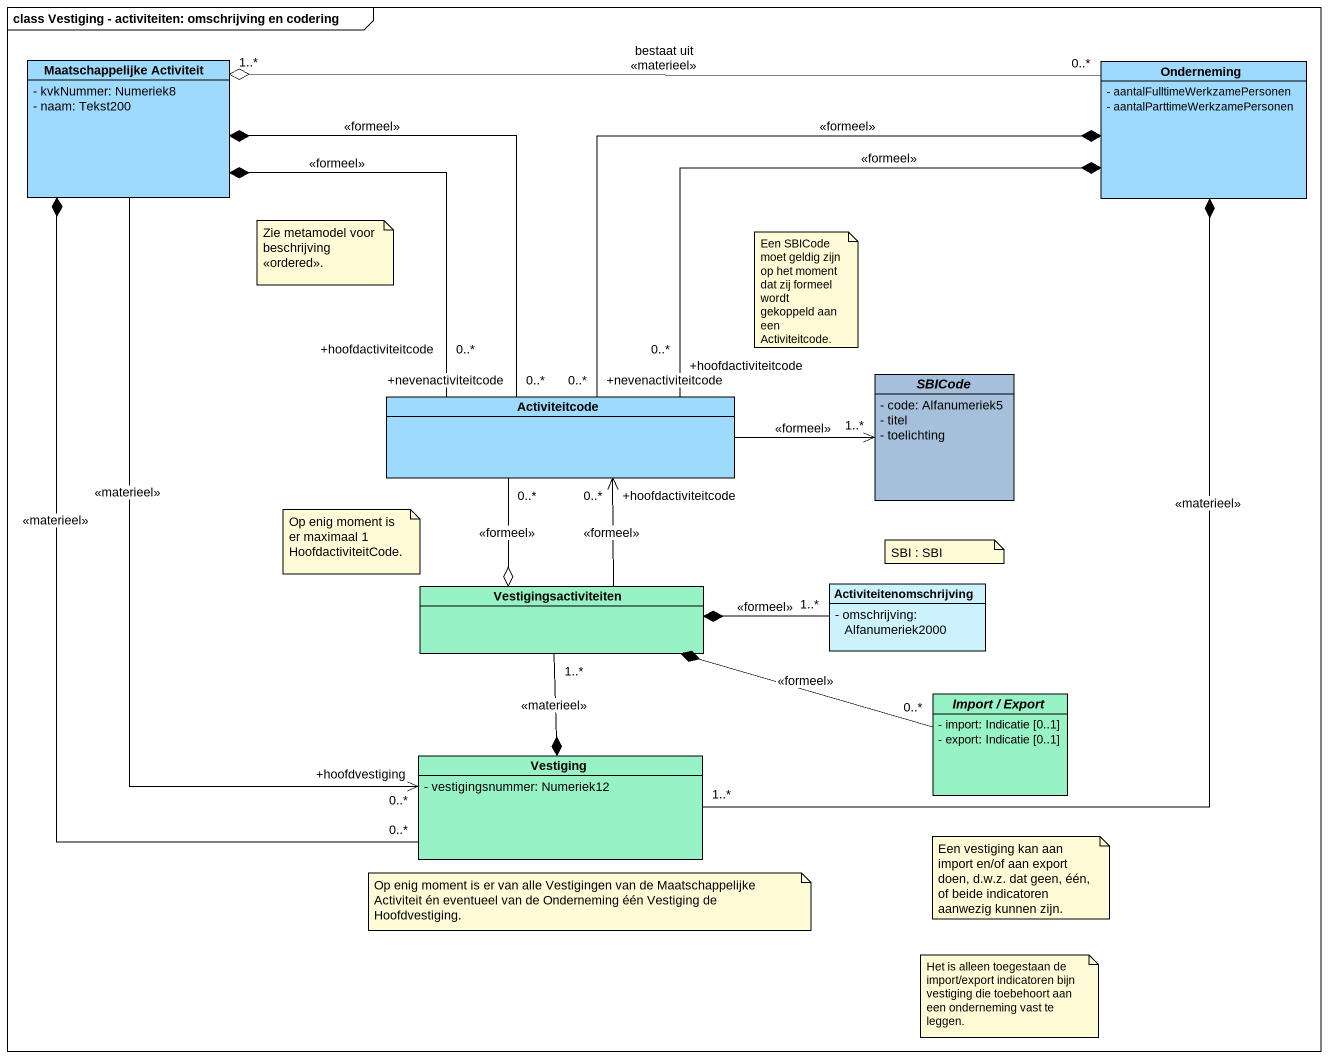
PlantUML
@startuml
mainframe class Vestiging - activiteiten: omschrijving en codering
hide circle
hide empty members
skinparam classAttributeIconSize 0
class "Maatschappelijke Activiteit" as Maatschappelijke_Activiteit #9EDAFD {
  - kvkNummer: Numeriek8
  - naam: Tekst200
}
class Onderneming #9EDAFD {
  - aantalFulltimeWerkzamePersonen
  - aantalParttimeWerkzamePersonen
}
abstract class SBICode #A6BFDB {
  - code: Alfanumeriek5
  - titel
  - toelichting
}
class Activiteitcode #9EDAFD
class Vestigingsactiviteiten #97F3C5
class Activiteitenomschrijving #CCF2FE {
  - omschrijving: Alfanumeriek2000
}
abstract class "Import / Export" as Import_Export #97F3C5 {
  - import: Indicatie [0..1]
  - export: Indicatie [0..1]
}
class Vestiging #97F3C5 {
  - vestigingsnummer: Numeriek12
}
Maatschappelijke_Activiteit "1..*" o-right- "0..*" Onderneming : bestaat uit\n<<materieel>>
Maatschappelijke_Activiteit --> "+hoofdvestiging\n0..*" Vestiging : <<materieel>>
Activiteitcode "+nevenactiviteitcode\n0..*" -up-* Maatschappelijke_Activiteit : <<formeel>>
Activiteitcode "+hoofdactiviteitcode\n0..*" -up-* Maatschappelijke_Activiteit : <<formeel>>
Activiteitcode "+nevenactiviteitcode\n0..*" -right-* Onderneming : <<formeel>>
Activiteitcode "+hoofdactiviteitcode\n0..*" -right-* Onderneming : <<formeel>>
Activiteitcode -right-> "1..*" SBICode : <<formeel>>
Activiteitcode "0..*" --o Vestigingsactiviteiten : <<formeel>>
Vestigingsactiviteiten -up-> "+hoofdactiviteitcode\n0..*" Activiteitcode : <<formeel>>
Vestigingsactiviteiten *-right- "0..*" Import_Export : <<formeel>>
Activiteitenomschrijving "1..*" -left-* Vestigingsactiviteiten : <<formeel>>
Vestiging "0..*" -up-* Maatschappelijke_Activiteit : <<materieel>>
Vestiging "1..*" -up-* Onderneming : <<materieel>>
Vestiging *-up- "1..*" Vestigingsactiviteiten : <<materieel>>
note as N1
  Zie metamodel voor beschrijving <<ordered>>.
end note
note as N2
  Een SBICode moet geldig zijn op het moment dat zij formeel wordt gekoppeld aan een Activiteitcode.
end note
note as N3
  Op enig moment is er maximaal 1 HoofdactiviteitCode.
end note
note as N4
  SBI : SBI
end note
note as N5
  Een vestiging kan aan import en/of aan export doen, d.w.z. dat geen, één, of beide indicatoren aanwezig kunnen zijn.
end note
note as N6
  Op enig moment is er van alle Vestigingen van de Maatschappelijke Activiteit én eventueel van de Onderneming één Vestiging de Hoofdvestiging.
end note
note as N7
  Het is alleen toegestaan de import/export indicatoren bijn vestiging die toebehoort aan een onderneming vast te leggen.
end note
@enduml
